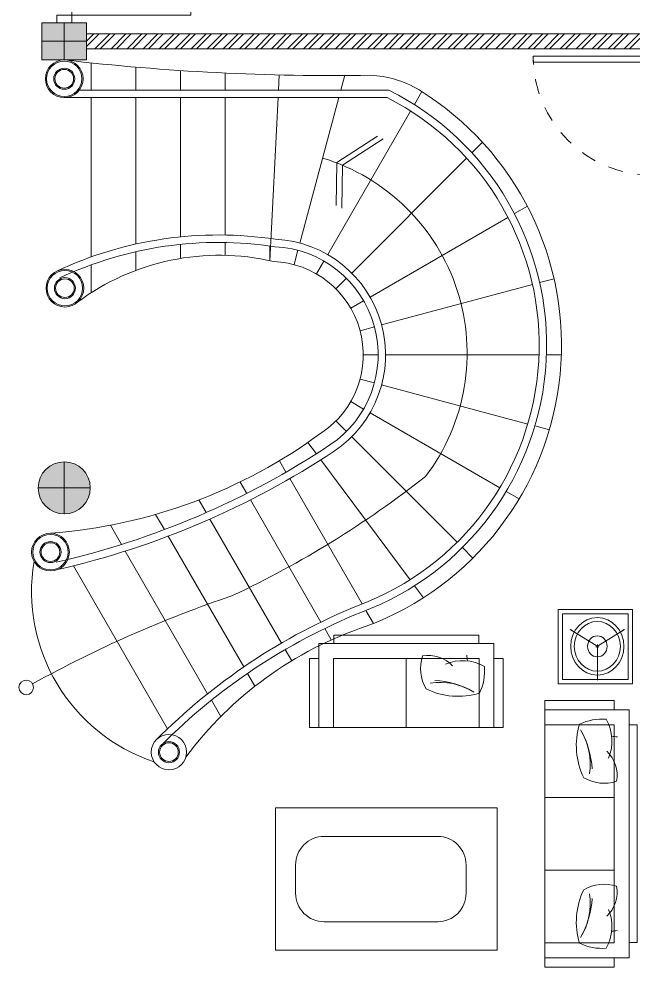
# Model space of a CAD drawing. Header units: millimetres. Extents: x -667 to -468, y -723 to -475.
# Drawn here: x -534.95 to -530.82, y -678.02 to -671.65 of the extents above; entities that cross this region are included whole.
import ezdxf

# ---------------------------------------------------------------- set-up
doc = ezdxf.new("R2010")
doc.units = ezdxf.units.MM
doc.linetypes.add('HIDDEN', pattern=[0.375, 0.25, -0.125])
doc.layers.get('0').update_dxf_attribs({"lineweight": 9})
for name, color, linetype, lineweight in [('COLUMN', 11, 'Continuous', 9), ('dinding', 36, 'Continuous', 9), ('DOOR', 6, 'Continuous', 5), ('Furniture', 172, 'Continuous', 0), ('HIDDEN', 9, 'HIDDEN', 5), ('NOTASI', 250, 'Continuous', 5)]:
    doc.layers.add(name, color=color, linetype=linetype, lineweight=lineweight)

# ---------------------------------------------------------------- blocks, each defined once
blk = doc.blocks.new('kolommm bulat')
at = {"layer": 'NOTASI'}
h = blk.add_hatch(color=256, dxfattribs=at)
h.paths.add_polyline_path([(-808.9141, -494.9305), (-808.9141, -495.1055), (-808.7391, -495.1055, 0.414214)])
h.paths.add_polyline_path([(-808.9141, -494.9305, 0.414214), (-809.0891, -495.1055), (-808.9141, -495.1055)])
h.paths.add_polyline_path([(-808.9141, -495.1055), (-809.0891, -495.1055, 0.414214), (-808.9141, -495.2805)])
h.paths.add_polyline_path([(-808.7391, -495.1055), (-808.9141, -495.1055), (-808.9141, -495.2805, 0.414214)])
for p, q in [((-808.9141, -494.9305), (-808.9141, -495.2805)), ((-809.0891, -495.1055), (-808.7391, -495.1055))]:
    blk.add_line(p, q)
blk.add_circle((-808.9141, -495.1055), 0.175)
blk = doc.blocks.new('FFFF')
at = {"layer": 'NOTASI', "ltscale": 0.01}
h = blk.add_hatch(color=256, dxfattribs=at)
h.paths.add_polyline_path([(-508.3704, -250.991), (-508.4954, -250.991), (-508.4954, -251.141), (-508.3704, -251.141)])
h.paths.add_polyline_path([(-508.3704, -251.141), (-508.4954, -251.141), (-508.4954, -251.291), (-508.3704, -251.291)])
h.paths.add_polyline_path([(-508.4954, -251.141), (-508.6204, -251.141), (-508.6204, -251.291), (-508.4954, -251.291)])
h.paths.add_polyline_path([(-508.4954, -250.991), (-508.6204, -250.991), (-508.6204, -251.141), (-508.4954, -251.141)])
at = {"ltscale": 0.01}
for p, q in [((-508.3704, -250.991), (-508.6204, -250.991)), ((-508.4954, -250.991), (-508.4954, -251.291)), ((-508.6204, -251.141), (-508.3704, -251.141))]:
    blk.add_line(p, q, dxfattribs=at)
blk.add_lwpolyline([(-508.6204, -250.991), (-508.3704, -250.991), (-508.3704, -251.291), (-508.6204, -251.291)], close=True, dxfattribs=at)
blk = doc.blocks.new('FFFEWWW')
at = {"layer": 'Furniture'}
for points in [[(465.147, -123.0419), (463.4817, -123.0419), (463.4817, -123.6076), (465.147, -123.6076), (465.147, -123.0419)], [(463.5832, -123.0419), (465.0453, -123.0419), (465.0453, -122.9873), (463.5832, -122.9873)], [(463.4817, -123.1419), (463.4189, -123.1419), (463.4189, -123.6076), (463.4817, -123.6076)], [(463.5817, -123.1419), (465.047, -123.1419), (465.047, -123.6076), (463.5817, -123.6076)], [(465.2098, -123.1419), (465.147, -123.1419), (465.147, -123.6076), (465.2098, -123.6076)]]:
    blk.add_lwpolyline(points, close=True, dxfattribs=at)
at = {"layer": 'Furniture', "ltscale": 5000}
for points in [[(464.0701, -123.1419), (464.0701, -123.6076)], [(464.5585, -123.1419), (464.5585, -123.6076)]]:
    blk.add_lwpolyline(points, dxfattribs=at)
at = {"layer": 'Furniture'}
for centre, major_axis, start_param, end_param in [((463.6919, -123.4529), (-0.2956, 0.004), 4.3283, 5.243524), ((463.6919, -123.4529), (-0.2956, 0.0043), 4.329343, 5.244567), ((460.1274, -122.6434), (-2.5237, 2.5237), 3.781983, 3.79269), ((463.924, -123.3533), (-0.2304, 0.0031), 4.562174, 5.517908), ((463.924, -123.3533), (-0.2304, 0.0032), 4.562506, 5.51824), ((463.7054, -123.2101), (-0.2696, 0.0034), 2.621113, 3.471576), ((463.888, -123.2253), (-0.3437, 0.0047), -0.071752, 0.465012), ((463.9205, -123.9094), (-0.6207, 0.0089), -1.489892, -1.04612), ((463.8421, -123.7193), (-0.4158, 0.0057), 4.559337, 5.297147), ((463.7227, -122.9081), (-0.4888, 0.007), 1.286125, 2.040349)]:
    blk.add_ellipse(centre, major_axis=major_axis, ratio=1, start_param=start_param, end_param=end_param, dxfattribs=at)
at = {"layer": 'Furniture', "extrusion": (0, 0, -1)}
for centre, major_axis, start_param, end_param in [((464.9233, -123.2101), (0.2696, 0.0034), 2.621113, 3.471576), ((464.7046, -123.3533), (0.2304, 0.0031), 4.562174, 5.517908), ((464.7046, -123.3533), (0.2304, 0.0032), 4.562506, 5.51824), ((464.9368, -123.4529), (0.2956, 0.004), 4.3283, 5.243524), ((464.9368, -123.4529), (0.2956, 0.0043), 4.329343, 5.244567), ((468.5013, -122.6434), (2.5237, 2.5237), 3.781983, 3.79269), ((464.7406, -123.2253), (0.3437, 0.0047), -0.071752, 0.465012), ((464.7866, -123.7193), (0.4158, 0.0057), 4.559337, 5.297147), ((464.7082, -123.9094), (0.6207, 0.0089), -1.489892, -1.04612), ((464.9059, -122.9081), (0.4888, 0.007), 1.286125, 2.040349)]:
    blk.add_ellipse(centre, major_axis=major_axis, ratio=1, start_param=start_param, end_param=end_param, dxfattribs=at)
blk = doc.blocks.new('VVFRR')
at = {"layer": 'Furniture'}
for points in [[(461.0407, -124.0041), (461.0407, -124.0668), (461.5063, -124.0668), (461.5063, -124.0041)], [(460.9407, -124.0668), (460.9407, -125.2437), (461.5063, -125.2437), (461.5063, -124.0668), (460.9407, -124.0668)], [(460.9407, -125.1422), (460.9407, -124.1685), (460.8861, -124.1685), (460.8861, -125.1422)], [(461.0407, -125.1437), (461.0407, -124.1668), (461.5063, -124.1668), (461.5063, -125.1437)], [(461.0407, -125.2437), (461.0407, -125.3065), (461.5063, -125.3065), (461.5063, -125.2437)]]:
    blk.add_lwpolyline(points, close=True, dxfattribs=at)
at = {"layer": 'Furniture', "ltscale": 5000}
blk.add_lwpolyline([(461.0407, -124.6553), (461.5063, -124.6553)], dxfattribs=at)
at = {"layer": 'Furniture', "extrusion": (0, 0, -1)}
for centre, major_axis, start_param, end_param in [((461.1241, -124.4732), (-0.0047, 0.3437), -0.071752, 0.465012), ((461.3516, -124.277), (-0.004, 0.2956), 4.3283, 5.243524), ((461.3516, -124.277), (-0.0043, 0.2956), 4.329343, 5.244567), ((460.8068, -124.3079), (-0.007, 0.4888), 1.286125, 2.040349), ((460.5421, -120.7126), (-2.5237, 2.5237), 3.781983, 3.79269), ((461.8081, -124.5056), (-0.0089, 0.6207), -1.489892, -1.04612), ((461.6181, -124.4272), (-0.0057, 0.4158), 4.559337, 5.297147), ((461.252, -124.5092), (-0.0031, 0.2304), 4.562174, 5.517908), ((461.252, -124.5092), (-0.0032, 0.2304), 4.562506, 5.51824), ((461.1089, -124.2905), (-0.0034, 0.2696), 2.621113, 3.471576)]:
    blk.add_ellipse(centre, major_axis=major_axis, ratio=1, start_param=start_param, end_param=end_param, dxfattribs=at)
blk = doc.blocks.new('VRRW')
at = {"layer": 'Furniture'}
for p, q in [((460.9236, -123.5375), (460.9236, -123.0375)), ((460.9236, -123.0375), (461.4236, -123.0375)), ((461.4236, -123.0375), (461.4236, -123.5375)), ((460.9536, -123.5075), (460.9536, -123.0675)), ((460.9536, -123.0675), (461.3936, -123.0675)), ((461.3936, -123.0675), (461.3936, -123.5075)), ((461.1979, -123.2922), (461.0048, -123.172)), ((461.1979, -123.2922), (461.0048, -123.172)), ((461.0386, -123.1931), (461.0072, -123.1735)), ((461.0386, -123.1931), (461.0072, -123.1735)), ((461.1773, -123.2922), (461.3704, -123.172)), ((461.1773, -123.2922), (461.3704, -123.172)), ((461.3366, -123.1931), (461.368, -123.1735)), ((461.3366, -123.1931), (461.368, -123.1735)), ((461.1876, -123.2729), (461.1876, -123.5132)), ((461.1876, -123.2729), (461.1876, -123.5132)), ((461.1876, -123.4712), (461.1876, -123.5103)), ((461.1876, -123.4712), (461.1876, -123.5103)), ((461.4236, -123.5375), (460.9236, -123.5375)), ((461.3936, -123.5075), (460.9536, -123.5075))]:
    blk.add_line(p, q, dxfattribs=at)
at = {"layer": 'Furniture', "extrusion": (0, 0, -1)}
for major_axis in [(0, 0.1927), (0, 0.167), (0, 0.167), (0, 0.0707), (0, 0.0707)]:
    blk.add_ellipse((461.1876, -123.2858), major_axis=major_axis, ratio=0.927896, start_param=3.141593, end_param=9.424778, dxfattribs=at)
blk = doc.blocks.new('*U583')
for points in [[(81023.4, 24533.4), (81023.4, 25333.4), (81063.4, 25333.4), (81063.4, 24533.4)], [(81023.4, 24533.4), (80973.4, 24533.4), (80973.4, 24433.4), (81023.4, 24433.4)], [(81873.4, 24433.4), (81823.4, 24433.4), (81823.4, 24533.4), (81873.4, 24533.4)]]:
    blk.add_lwpolyline(points, close=True)
at = {"layer": 'HIDDEN'}
blk.add_arc((81023.4, 24533.4), 800, 0, 90, dxfattribs=at)
blk = doc.blocks.new('*U579')
for points in [[(80973.4, 24533.4), (81023.4, 24533.4), (81023.4, 24433.4), (80973.4, 24433.4)], [(81823.4, 24433.4), (81873.4, 24433.4), (81873.4, 24533.4), (81823.4, 24533.4)], [(81823.4, 24433.4), (81823.4, 23633.4), (81783.4, 23633.4), (81783.4, 24433.4)]]:
    blk.add_lwpolyline(points, close=True)
at = {"layer": 'HIDDEN'}
blk.add_arc((81823.4, 24433.4), 800, 180, 270, dxfattribs=at)

msp = doc.modelspace()

# ---------------------------------------------------------------- hatches: boundary and pattern name
at = {"layer": 'NOTASI'}
h = msp.add_hatch(dxfattribs=at)
h.set_pattern_fill('ANSI32', color=256, scale=0.008, style=0)
h.set_pattern_definition([(45, (113.00251, -159.11501), (-0.053881537, 0.053881537), []), (45, (113.038434, -159.11501), (-0.053881537, 0.053881537), [])])
h.paths.add_polyline_path([(-534.5958, -668.9281), (-534.6958, -668.9281), (-534.6958, -670.7781), (-534.5958, -670.7781)])
h.paths.add_polyline_path([(-530.6958, -671.7531), (-534.4958, -671.7531), (-534.4958, -671.8531), (-530.6958, -671.8531)])
h.paths.add_polyline_path([(-529.3208, -671.8031, -0.072565), (-529.3135, -671.7531), (-530.5958, -671.7531), (-530.5958, -671.8531), (-529.3135, -671.8531, -0.072565)])
h.paths.add_polyline_path([(-529.0958, -670.8531), (-529.1958, -670.8531), (-529.1958, -671.6354, -0.145898), (-529.0958, -671.6354)])
h.paths.add_polyline_path([(-529.0958, -668.9708, -0.145898), (-529.1958, -668.9708), (-529.1958, -669.7531), (-529.0958, -669.7531)])

# ---------------------------------------------------------------- linework, layer by layer
at = {"layer": 'dinding'}
for p, q in [((-534.4958, -671.7531), (-529.2708, -671.7531)), ((-534.4958, -671.8531), (-529.2708, -671.8531)), ((-534.4647, -672.1317), (-534.4647, -671.9512)), ((-534.1647, -672.1317), (-534.1647, -671.9766)), ((-533.8647, -672.1317), (-533.8647, -671.9994)), ((-533.5647, -672.1317), (-533.5647, -672.0163)), ((-533.2064, -672.1317), (-533.2012, -672.0291)), ((-532.7883, -672.1317), (-532.7615, -672.0317)), ((-532.2939, -672.2281), (-532.2438, -672.1414)), ((-534.4647, -673.2518), (-534.4647, -672.1817)), ((-534.1647, -673.1653), (-534.1647, -672.1817)), ((-533.8647, -673.117), (-533.8647, -672.1817)), ((-533.5647, -673.1046), (-533.5647, -672.1817)), ((-533.2647, -673.2772), (-533.209, -672.1817)), ((-533.0635, -673.1586), (-532.8017, -672.1817)), ((-532.8759, -673.2363), (-532.3189, -672.2715)), ((-532.8141, -672.6175), (-532.541, -672.4408)), ((-532.7762, -672.6359), (-532.503, -672.4592)), ((-531.9072, -672.5522), (-531.8365, -672.4815)), ((-532.7149, -673.3599), (-531.9426, -672.5876)), ((-532.8141, -672.6175), (-532.8201, -672.9055)), ((-532.7762, -672.6359), (-532.7821, -672.9239)), ((-531.6214, -672.9609), (-531.5347, -672.9109)), ((-532.5913, -673.5209), (-531.6647, -672.986)), ((-533.8647, -673.2619), (-533.8647, -673.1672)), ((-533.5647, -673.241), (-533.5647, -673.1546)), ((-533.2647, -673.2772), (-533.2647, -673.178)), ((-534.1647, -673.3421), (-534.1647, -673.2166)), ((-533.1023, -673.3035), (-533.0764, -673.2069)), ((-534.4647, -673.4922), (-534.4647, -673.3049)), ((-532.9509, -673.3662), (-532.9009, -673.2796)), ((-532.8209, -673.4659), (-532.7502, -673.3952)), ((-532.5136, -673.7085), (-531.5003, -673.4369)), ((-531.452, -673.424), (-531.3553, -673.3981)), ((-532.7212, -673.5959), (-532.6346, -673.5459)), ((-532.6585, -673.7473), (-532.5619, -673.7214)), ((-532.6371, -673.9097), (-532.5371, -673.9097)), ((-532.4871, -673.9097), (-531.4563, -673.9097)), ((-531.4063, -673.9097), (-531.3062, -673.9097)), ((-532.6585, -674.0722), (-532.5619, -674.098)), ((-532.5136, -674.111), (-531.5319, -674.374)), ((-532.7212, -674.2235), (-532.6346, -674.2735)), ((-532.5913, -674.2985), (-531.7195, -674.8018)), ((-532.8209, -674.3535), (-532.7502, -674.4242)), ((-531.4836, -674.387), (-531.3869, -674.4129)), ((-532.7149, -674.4596), (-532.0062, -675.1682)), ((-533.0084, -674.4975), (-532.9516, -674.5738)), ((-533.2005, -674.6209), (-533.1562, -674.6977)), ((-532.9217, -674.6141), (-532.3227, -675.4204)), ((-533.4645, -674.7637), (-533.4202, -674.8405)), ((-533.1312, -674.741), (-532.645, -675.5831)), ((-531.6762, -674.8268), (-531.5896, -674.8768)), ((-533.7415, -674.884), (-533.6923, -674.9692)), ((-533.3951, -674.8838), (-532.9213, -675.7045)), ((-534.0318, -674.9812), (-533.9726, -675.0836)), ((-533.6671, -675.0127), (-533.1862, -675.8457)), ((-534.3361, -675.054), (-534.2613, -675.1835)), ((-533.9473, -675.1275), (-533.44, -676.0061)), ((-531.9709, -675.2035), (-531.9002, -675.2743)), ((-534.2357, -675.2279), (-533.6826, -676.1859)), ((-534.5832, -675.3261), (-533.9512, -676.4208)), ((-532.2928, -675.4607), (-532.233, -675.5412)), ((-532.6197, -675.6269), (-532.5692, -675.7144)), ((-532.8963, -675.7479), (-532.8519, -675.8248)), ((-533.1612, -675.889), (-533.1176, -675.9645)), ((-533.4149, -676.0496), (-533.3653, -676.1356)), ((-533.6573, -676.2297), (-533.5942, -676.3391))]:
    msp.add_line(p, q, dxfattribs=at)
for points in [[(-533.8282, -676.6111, -0.153707), (-532.6176, -675.7331, 0.62445), (-532.2622, -672.13, 0.128278), (-532.5901, -672.0317, -0.032853), (-534.6458, -671.9281)], [(-533.9898, -676.5286, -0.100838), (-532.6539, -675.6399, 0.656307), (-532.4645, -672.1317), (-534.5449, -672.1317)], [(-534.0302, -676.4983, -0.101321), (-532.672, -675.5933, 0.654208), (-532.4764, -672.1817), (-534.6458, -672.1817)], [(-532.9104, -672.5873, -0.522279), (-532.2184, -674.7269, -0.055928), (-533.5148, -675.5265, 0.045363), (-534.8582, -676.1199, 0.045363)], [(-534.6896, -675.3514, 0.090595), (-532.8329, -674.5564, 0.722711), (-533.2262, -673.133, 0.148646), (-534.696, -673.347)], [(-534.7007, -675.3026, 0.090591), (-532.8606, -674.5148, 0.723972), (-533.2311, -673.1829, 0.148907), (-534.6747, -673.3923, 0.148907)], [(-534.7383, -675.1075, 0.14133), (-532.916, -674.4315, 0.726986), (-533.2409, -673.2825, 0.220859), (-534.5564, -673.5556, 0.149483)]]:
    msp.add_lwpolyline(points, format="xyb", dxfattribs=at)
at = {"layer": 'dinding', "color": 0}
for centre, radius in [((-534.6458, -672.0549), 0.1268), ((-534.6458, -672.0549), 0.1188), ((-534.6458, -672.0549), 0.0708), ((-534.6458, -672.0549), 0.0628), ((-534.6414, -673.4615), 0.1268), ((-534.6414, -673.4615), 0.1188), ((-534.6414, -673.4615), 0.0708), ((-534.6414, -673.4615), 0.0628), ((-534.7383, -675.2343), 0.1268), ((-534.7383, -675.2343), 0.1188), ((-534.7383, -675.2343), 0.0708), ((-534.7383, -675.2343), 0.0628), ((-533.9423, -676.5783), 0.1188), ((-533.9423, -676.5783), 0.0708), ((-533.9423, -676.5783), 0.0628)]:
    msp.add_circle(centre, radius, dxfattribs=at)
at = {"layer": 'dinding'}
msp.add_circle((-534.9011, -676.1438), 0.0491, dxfattribs=at)
msp.add_arc((-533.6614, -675.5009), 1.2041, 170.28068, 251.58686, dxfattribs=at)
at = {"layer": 'dinding', "color": 0}
msp.add_arc((-533.7893, -676.7219), 0.3286, 136.50602, 137.13564, dxfattribs=at)
at = {"layer": 'Furniture'}
msp.add_lwpolyline([(-531.7385, -676.9522), (-531.7385, -677.9092), (-533.2272, -677.9092), (-533.2272, -676.9522)], close=True, dxfattribs=at)
msp.add_lwpolyline([(-532.1371, -677.7174), (-532.9007, -677.7174, -0.414214), (-533.0916, -677.5264), (-533.0916, -677.3355, -0.414214), (-532.9007, -677.1446), (-532.1371, -677.1446, -0.414214), (-531.9461, -677.3355), (-531.9461, -677.5264, -0.414214)], format="xyb", close=True, dxfattribs=at)

# ---------------------------------------------------------------- block references
msp.add_blockref('VRRW', (-992.252, -552.5818))
at = {"rotation": 270}
for name, p in [('VVFRR', (-407.6924, -214.9075)), ('FFFEWWW', (-407.8088, -212.8122))]:
    msp.add_blockref(name, p, dxfattribs=at)
at = {"layer": 'COLUMN', "rotation": 269.9999999998715}
msp.add_blockref('FFFF', (-283.5048, -1180.2985), dxfattribs=at)
at = {"layer": 'COLUMN'}
msp.add_blockref('kolommm bulat', (274.2683, -179.6976), dxfattribs=at)
at = {"layer": 'DOOR', "xscale": -0.0009999999999763531, "yscale": 0.0009999999999763531, "zscale": 0.0009999999999763531, "rotation": 270}
for name, p in [('*U583', (-559.1292, -752.6515)), ('*U579', (-555.1292, -753.7265))]:
    msp.add_blockref(name, p, dxfattribs=at)

doc.saveas('drawing.dxf')
